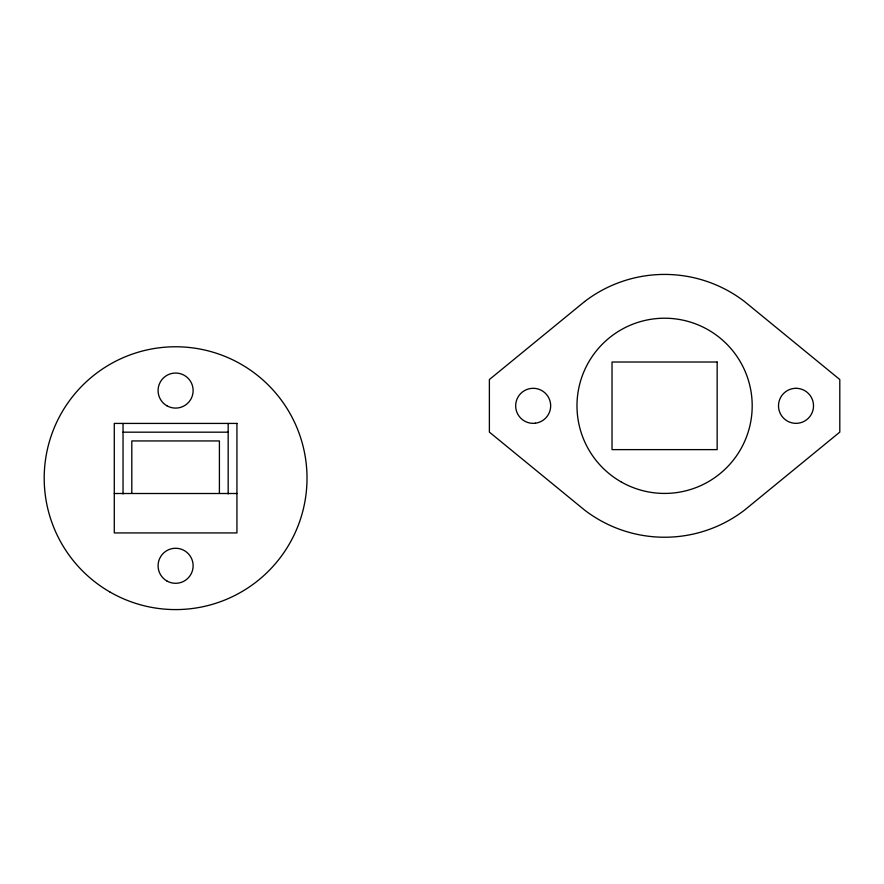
<?xml version="1.0" encoding="UTF-8"?>
<svg xmlns="http://www.w3.org/2000/svg" width="884" height="884" viewBox="0 0 884 884"><rect width="100%" height="100%" fill="white"/><g stroke="black" fill="none" stroke-linecap="round" stroke-linejoin="round"><path stroke-width="1.33" d="M123.042 432.177L228.171 432.177M114.279 493.504L236.934 493.504M228.171 423.425L228.171 493.968M219.409 493.338L219.409 440.939L131.804 440.939L131.804 493.338M123.042 423.425L123.042 493.968M584.589 301.577L489.382 379.545L489.382 432.11L584.589 510.079A131.407 131.407 0 0 0 744.582 510.079L839.8 432.11L839.8 379.545L744.582 301.577A131.407 131.407 0 0 0 584.589 301.577M795.998 388.308L793.71 388.452A17.525 17.525 0 0 0 793.71 423.193L795.998 423.348A17.525 17.525 0 0 0 813.523 405.822A17.525 17.525 0 0 0 795.998 388.308M535.472 423.193L533.185 423.348A17.525 17.525 0 0 1 515.659 405.822A17.525 17.525 0 0 1 533.185 388.308L535.472 388.452A17.525 17.525 0 0 1 535.472 423.193M717.156 362.02L612.026 362.02L612.026 449.624L717.156 449.624L717.156 362.02M236.934 423.425L114.279 423.425L114.279 532.93L236.934 532.93L236.934 423.425M109.903 591.982A131.407 131.407 0 0 0 307.013 478.178A131.407 131.407 0 0 0 109.903 364.374A131.407 131.407 0 0 0 109.903 591.982M166.844 405.745A17.525 17.525 0 0 0 193.132 390.573A17.525 17.525 0 0 0 166.844 375.391A17.525 17.525 0 0 0 166.844 405.745M166.844 580.954A17.525 17.525 0 0 0 193.132 565.782A17.525 17.525 0 0 0 166.844 550.61A17.525 17.525 0 0 0 166.844 580.954M620.789 481.692A87.604 87.604 0 0 0 752.196 405.822A87.604 87.604 0 0 0 620.789 329.953A87.604 87.604 0 0 0 620.789 481.692"/></g></svg>
